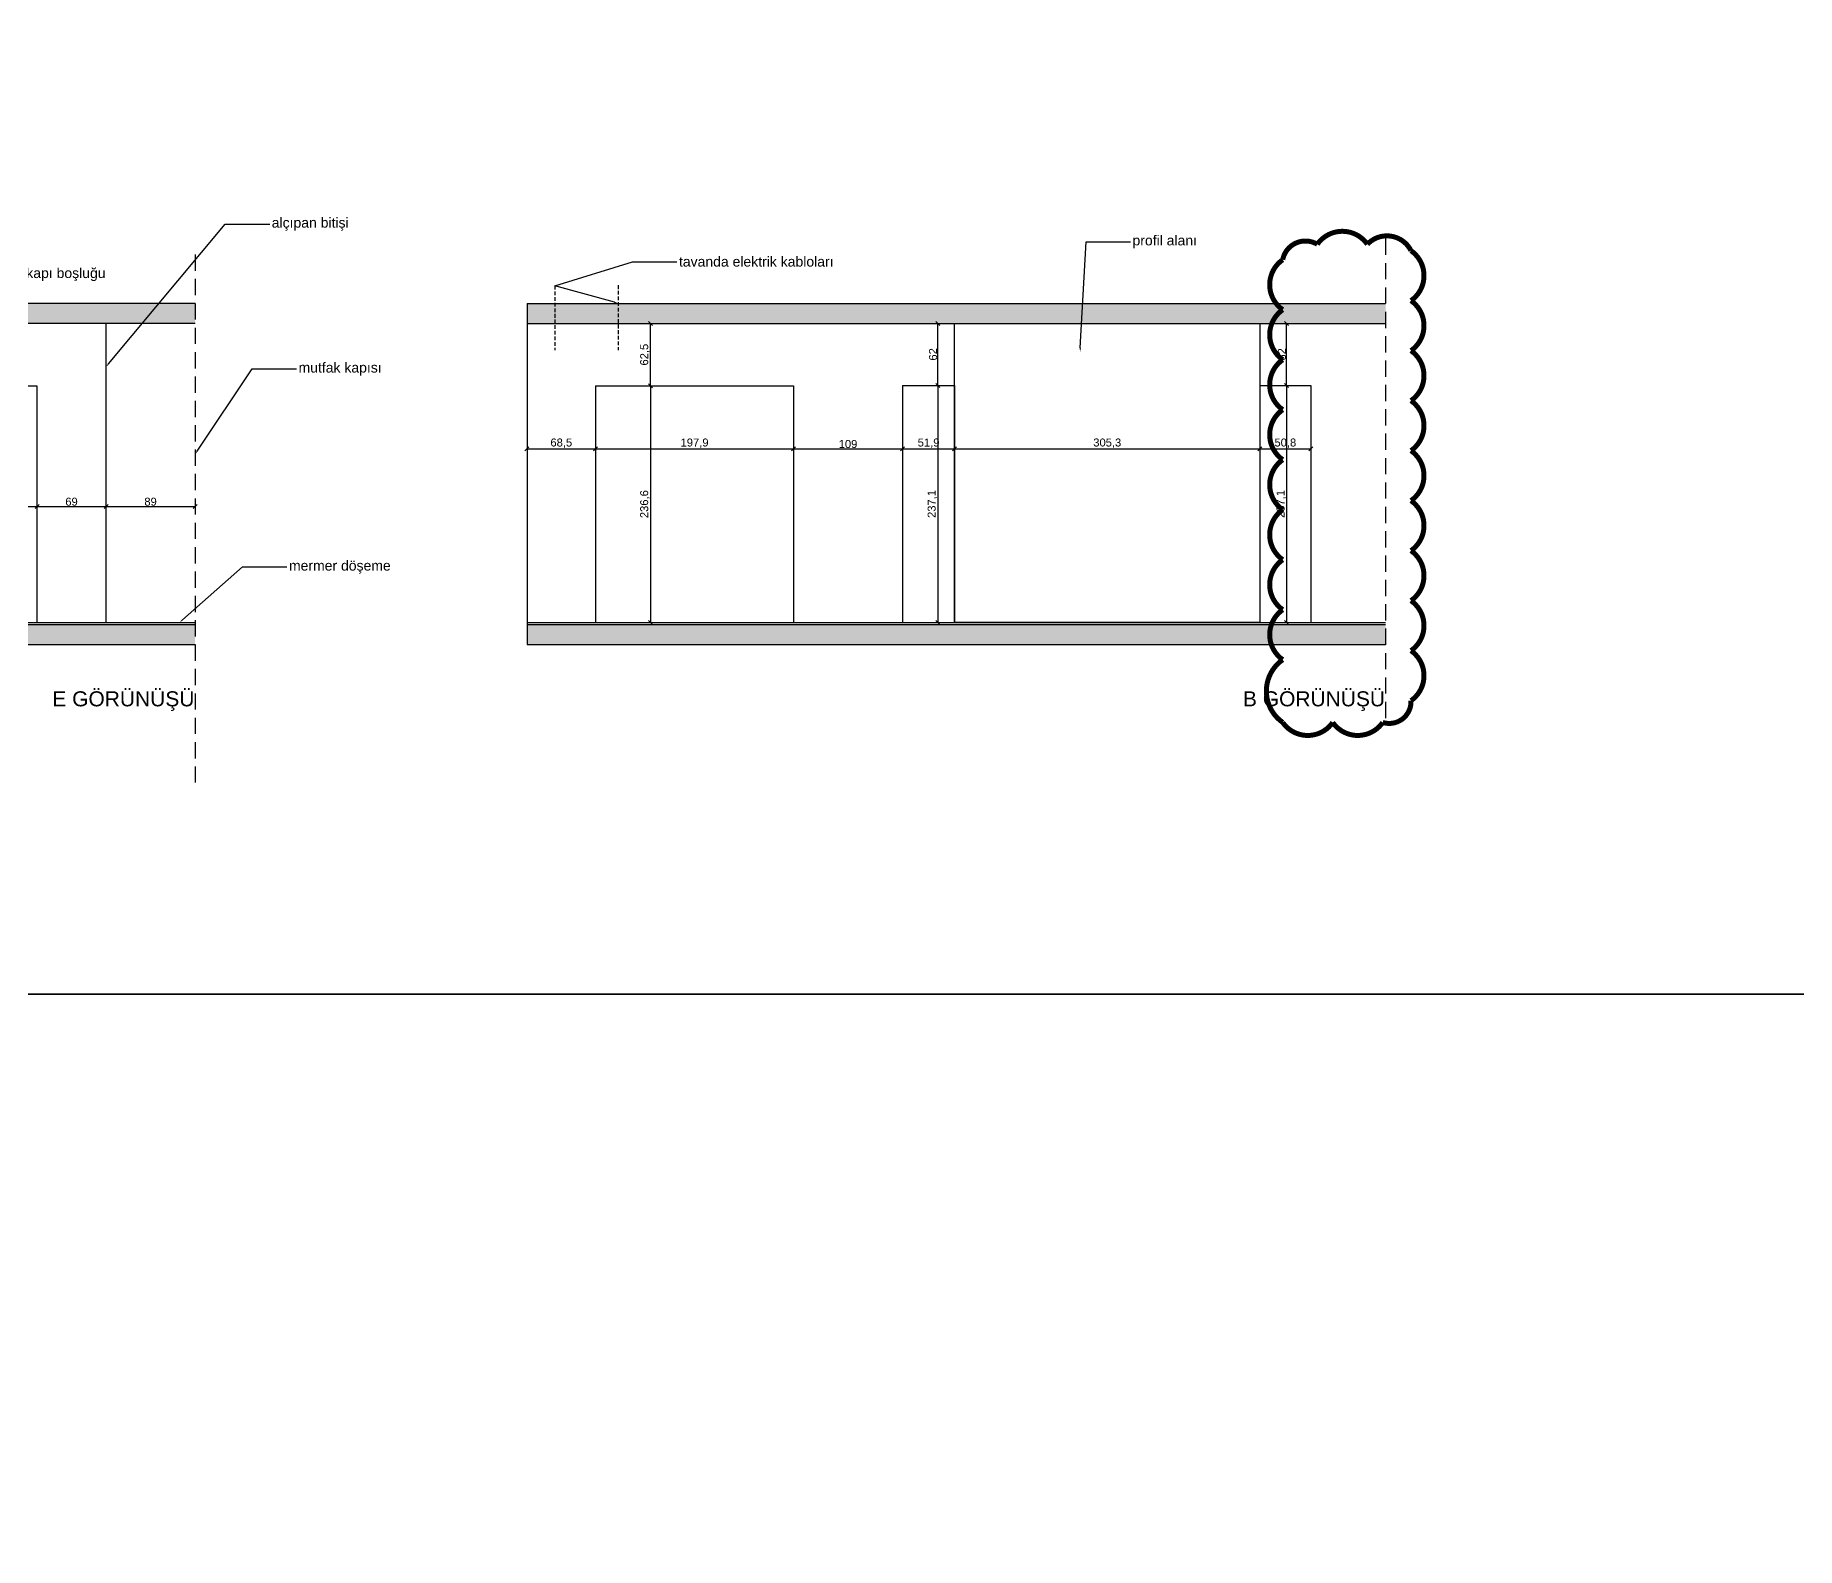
# Model space of a CAD drawing. Header units: millimetres. Extents: x -1860 to 15304, y 307 to 22353.
# Drawn here: x 5578 to 7338, y 18386 to 19899 of the extents above; entities that cross this region are included whole.
import ezdxf
from ezdxf import colors
from ezdxf.entities.mleader import LeaderData, LeaderLine
from ezdxf.math import Vec2, Vec3

# ---------------------------------------------------------------- set-up
doc = ezdxf.new("R2010")
doc.units = ezdxf.units.MM
doc.linetypes.add('( Hidden )', pattern=[0.375, 0.25, -0.125])
doc.styles.get("Standard").update_dxf_attribs({"font": 'arial.ttf'})
doc.dimstyles.new('ISO-25', dxfattribs={"dimtxt": 8, "dimasz": 3, "dimexe": 1.25, "dimexo": 0.625, "dimtad": 1, "dimtxsty": 'Standard', "dimblk": 'OBLIQUE', "dimcen": 2.5, "dimse1": 1, "dimse2": 1, "dimadec": 0, "dimazin": 0, "dimtfac": 1, "dimtmove": 0, "dimatfit": 3, "dimldrblk": 'OBLIQUE', "dimfxl": 1, "dimarcsym": 0})

# ---------------------------------------------------------------- blocks, each defined once
blk = doc.blocks.new('_Oblique')
at = {"color": 0, "linetype": 'ByBlock', "lineweight": -2}
blk.add_line((-0.5, -0.5), (0.5, 0.5), dxfattribs=at)
blk = doc.blocks.new('*D50')
at = {"color": 1, "lineweight": -2, "transparency": 16777216}
blk.add_line((15458.3, 7962.4), (15458.3, 7725.8), dxfattribs=at)
at = {"layer": 'Defpoints', "color": 0, "transparency": 16777216}
for p in [(15444.7, 7962.4), (15444.7, 7725.8), (15458.3, 7725.8)]:
    blk.add_point(p, dxfattribs=at)
at = {"color": 1, "lineweight": -2, "transparency": 16777216, "xscale": 4, "yscale": 4, "zscale": 4}
for p, rotation in [((15458.3, 7962.4), 90), ((15458.3, 7725.8), 270)]:
    blk.add_blockref('_Oblique', p, dxfattribs=dict(at, rotation=rotation))
at = {"color": 1, "transparency": 16777216, "insert": (15452.9, 7844.1), "char_height": 8, "attachment_point": 5, "rotation": 90}
blk.add_mtext('236,6', dxfattribs=at)
blk = doc.blocks.new('*D51')
at = {"color": 1, "lineweight": -2, "transparency": 16777216}
blk.add_line((15403.5, 7899.5), (15601.4, 7899.5), dxfattribs=at)
at = {"layer": 'Defpoints', "color": 0, "transparency": 16777216}
for p in [(15403.5, 7905.3), (15601.4, 7905.3), (15601.4, 7899.5)]:
    blk.add_point(p, dxfattribs=at)
at = {"color": 1, "lineweight": -2, "transparency": 16777216, "xscale": 4, "yscale": 4, "zscale": 4, "rotation": 180}
blk.add_blockref('_Oblique', (15403.5, 7899.5), dxfattribs=at)
at = {"color": 1, "lineweight": -2, "transparency": 16777216, "xscale": 4, "yscale": 4, "zscale": 4}
blk.add_blockref('_Oblique', (15601.4, 7899.5), dxfattribs=at)
at = {"color": 1, "transparency": 16777216, "insert": (15502.5, 7905), "char_height": 8, "attachment_point": 5}
blk.add_mtext('197,9', dxfattribs=at)
blk = doc.blocks.new('*D48')
at = {"color": 1, "lineweight": -2, "transparency": 16777216}
blk.add_line((15710.4, 7899.5), (15762.3, 7899.5), dxfattribs=at)
at = {"layer": 'Defpoints', "color": 0, "transparency": 16777216}
for p in [(15710.4, 7902), (15762.3, 7902), (15762.3, 7899.5)]:
    blk.add_point(p, dxfattribs=at)
at = {"color": 1, "lineweight": -2, "transparency": 16777216, "xscale": 4, "yscale": 4, "zscale": 4, "rotation": 180}
blk.add_blockref('_Oblique', (15710.4, 7899.5), dxfattribs=at)
at = {"color": 1, "lineweight": -2, "transparency": 16777216, "xscale": 4, "yscale": 4, "zscale": 4}
blk.add_blockref('_Oblique', (15762.3, 7899.5), dxfattribs=at)
at = {"color": 1, "transparency": 16777216, "insert": (15736.4, 7905), "char_height": 8, "attachment_point": 5}
blk.add_mtext('51,9', dxfattribs=at)
blk = doc.blocks.new('*D52')
at = {"color": 1, "lineweight": -2, "transparency": 16777216}
blk.add_line((15745.6, 7962.9), (15745.6, 7725.8), dxfattribs=at)
at = {"layer": 'Defpoints', "color": 0, "transparency": 16777216}
for p in [(15741.5, 7962.9), (15741.5, 7725.8), (15745.6, 7725.8)]:
    blk.add_point(p, dxfattribs=at)
at = {"color": 1, "lineweight": -2, "transparency": 16777216, "xscale": 4, "yscale": 4, "zscale": 4}
for p, rotation in [((15745.6, 7962.9), 90), ((15745.6, 7725.8), 270)]:
    blk.add_blockref('_Oblique', p, dxfattribs=dict(at, rotation=rotation))
at = {"color": 1, "transparency": 16777216, "insert": (15740.2, 7844.3), "char_height": 8, "attachment_point": 5, "rotation": 90}
blk.add_mtext('237,1', dxfattribs=at)
blk = doc.blocks.new('*D49')
at = {"color": 1, "lineweight": -2, "transparency": 16777216}
blk.add_line((16067.6, 7899.5), (16118.4, 7899.5), dxfattribs=at)
at = {"layer": 'Defpoints', "color": 0, "transparency": 16777216}
for p in [(16067.6, 7902.7), (16118.4, 7902.7), (16118.4, 7899.5)]:
    blk.add_point(p, dxfattribs=at)
at = {"color": 1, "lineweight": -2, "transparency": 16777216, "xscale": 4, "yscale": 4, "zscale": 4, "rotation": 180}
blk.add_blockref('_Oblique', (16067.6, 7899.5), dxfattribs=at)
at = {"color": 1, "lineweight": -2, "transparency": 16777216, "xscale": 4, "yscale": 4, "zscale": 4}
blk.add_blockref('_Oblique', (16118.4, 7899.5), dxfattribs=at)
at = {"color": 1, "transparency": 16777216, "insert": (16093, 7905), "char_height": 8, "attachment_point": 5}
blk.add_mtext('50,8', dxfattribs=at)
blk = doc.blocks.new('*D53')
at = {"color": 1, "lineweight": -2, "transparency": 16777216}
blk.add_line((16094.3, 7962.9), (16094.3, 7725.8), dxfattribs=at)
at = {"layer": 'Defpoints', "color": 0, "transparency": 16777216}
for p in [(16102.1, 7962.9), (16094.3, 7725.8), (16102.1, 7725.8)]:
    blk.add_point(p, dxfattribs=at)
at = {"color": 1, "lineweight": -2, "transparency": 16777216, "xscale": 4, "yscale": 4, "zscale": 4}
for p, rotation in [((16094.3, 7962.9), 90), ((16094.3, 7725.8), 270)]:
    blk.add_blockref('_Oblique', p, dxfattribs=dict(at, rotation=rotation))
at = {"color": 1, "transparency": 16777216, "insert": (16088.9, 7844.3), "char_height": 8, "attachment_point": 5, "rotation": 90}
blk.add_mtext('237,1', dxfattribs=at)
blk = doc.blocks.new('*D54')
at = {"color": 1, "lineweight": -2, "transparency": 16777216}
blk.add_line((15745.6, 7962.9), (15745.6, 8024.9), dxfattribs=at)
at = {"layer": 'Defpoints', "color": 0, "transparency": 16777216}
for p in [(15745.6, 8024.9), (15752.9, 8024.9), (15752.9, 7962.9)]:
    blk.add_point(p, dxfattribs=at)
at = {"color": 1, "lineweight": -2, "transparency": 16777216, "xscale": 4, "yscale": 4, "zscale": 4}
for p, rotation in [((15745.6, 8024.9), 90), ((15745.6, 7962.9), 270)]:
    blk.add_blockref('_Oblique', p, dxfattribs=dict(at, rotation=rotation))
at = {"color": 1, "transparency": 16777216, "insert": (15740.9, 7993.9), "char_height": 8, "attachment_point": 5, "rotation": 90}
blk.add_mtext('62', dxfattribs=at)
blk = doc.blocks.new('*D55')
at = {"color": 1, "lineweight": -2, "transparency": 16777216}
blk.add_line((16094.3, 7962.9), (16094.3, 8024.9), dxfattribs=at)
at = {"layer": 'Defpoints', "color": 0, "transparency": 16777216}
for p in [(16094.3, 8024.9), (16103.9, 8024.9), (16103.9, 7962.9)]:
    blk.add_point(p, dxfattribs=at)
at = {"color": 1, "lineweight": -2, "transparency": 16777216, "xscale": 4, "yscale": 4, "zscale": 4}
for p, rotation in [((16094.3, 8024.9), 90), ((16094.3, 7962.9), 270)]:
    blk.add_blockref('_Oblique', p, dxfattribs=dict(at, rotation=rotation))
at = {"color": 1, "transparency": 16777216, "insert": (16089.6, 7993.9), "char_height": 8, "attachment_point": 5, "rotation": 90}
blk.add_mtext('62', dxfattribs=at)
blk = doc.blocks.new('*D56')
at = {"color": 1, "lineweight": -2, "transparency": 16777216}
blk.add_line((15335, 7899.5), (15403.5, 7899.5), dxfattribs=at)
at = {"layer": 'Defpoints', "color": 0, "transparency": 16777216}
for p in [(15335, 7915.8), (15403.5, 7915.8), (15403.5, 7899.5)]:
    blk.add_point(p, dxfattribs=at)
at = {"color": 1, "lineweight": -2, "transparency": 16777216, "xscale": 4, "yscale": 4, "zscale": 4, "rotation": 180}
blk.add_blockref('_Oblique', (15335, 7899.5), dxfattribs=at)
at = {"color": 1, "lineweight": -2, "transparency": 16777216, "xscale": 4, "yscale": 4, "zscale": 4}
blk.add_blockref('_Oblique', (15403.5, 7899.5), dxfattribs=at)
at = {"color": 1, "transparency": 16777216, "insert": (15369.3, 7905), "char_height": 8, "attachment_point": 5}
blk.add_mtext('68,5', dxfattribs=at)
blk = doc.blocks.new('*D57')
at = {"color": 1, "lineweight": -2, "transparency": 16777216}
blk.add_line((15601.4, 7899.5), (15710.4, 7899.5), dxfattribs=at)
at = {"layer": 'Defpoints', "color": 0, "transparency": 16777216}
for p in [(15601.4, 7924.8), (15710.4, 7924.8), (15710.4, 7899.5)]:
    blk.add_point(p, dxfattribs=at)
at = {"color": 1, "lineweight": -2, "transparency": 16777216, "xscale": 4, "yscale": 4, "zscale": 4, "rotation": 180}
blk.add_blockref('_Oblique', (15601.4, 7899.5), dxfattribs=at)
at = {"color": 1, "lineweight": -2, "transparency": 16777216, "xscale": 4, "yscale": 4, "zscale": 4}
blk.add_blockref('_Oblique', (15710.4, 7899.5), dxfattribs=at)
at = {"color": 1, "transparency": 16777216, "insert": (15655.9, 7904.2), "char_height": 8, "attachment_point": 5}
blk.add_mtext('109', dxfattribs=at)
blk = doc.blocks.new('*D58')
at = {"color": 1, "lineweight": -2, "transparency": 16777216}
blk.add_line((15762.3, 7899.5), (16067.6, 7899.5), dxfattribs=at)
at = {"layer": 'Defpoints', "color": 0, "transparency": 16777216}
for p in [(16067.6, 7962.9), (15762.3, 7933.2), (16067.6, 7899.5)]:
    blk.add_point(p, dxfattribs=at)
at = {"color": 1, "lineweight": -2, "transparency": 16777216, "xscale": 4, "yscale": 4, "zscale": 4, "rotation": 180}
blk.add_blockref('_Oblique', (15762.3, 7899.5), dxfattribs=at)
at = {"color": 1, "lineweight": -2, "transparency": 16777216, "xscale": 4, "yscale": 4, "zscale": 4}
blk.add_blockref('_Oblique', (16067.6, 7899.5), dxfattribs=at)
at = {"color": 1, "transparency": 16777216, "insert": (15915, 7905), "char_height": 8, "attachment_point": 5}
blk.add_mtext('305,3', dxfattribs=at)
blk = doc.blocks.new('*D59')
at = {"color": 1, "lineweight": -2, "transparency": 16777216}
blk.add_line((15458.3, 7962.4), (15458.3, 8024.9), dxfattribs=at)
at = {"layer": 'Defpoints', "color": 0, "transparency": 16777216}
for p in [(15458.3, 8024.9), (15475.7, 8024.9), (15475.7, 7962.4)]:
    blk.add_point(p, dxfattribs=at)
at = {"color": 1, "lineweight": -2, "transparency": 16777216, "xscale": 4, "yscale": 4, "zscale": 4}
for p, rotation in [((15458.3, 8024.9), 90), ((15458.3, 7962.4), 270)]:
    blk.add_blockref('_Oblique', p, dxfattribs=dict(at, rotation=rotation))
at = {"color": 1, "transparency": 16777216, "insert": (15452.9, 7993.6), "char_height": 8, "attachment_point": 5, "rotation": 90}
blk.add_mtext('62,5', dxfattribs=at)
blk = doc.blocks.new('*D115')
at = {"color": 1, "lineweight": -2, "transparency": 16777216}
blk.add_line((8808.2, 10075.6), (9006.1, 10075.6), dxfattribs=at)
at = {"layer": 'Defpoints', "color": 0, "transparency": 16777216}
for p in [(8808.2, 10077.9), (9006.1, 10077.9), (9006.1, 10075.6)]:
    blk.add_point(p, dxfattribs=at)
at = {"color": 1, "lineweight": -2, "transparency": 16777216, "xscale": 4, "yscale": 4, "zscale": 4, "rotation": 180}
blk.add_blockref('_Oblique', (8808.2, 10075.6), dxfattribs=at)
at = {"color": 1, "lineweight": -2, "transparency": 16777216, "xscale": 4, "yscale": 4, "zscale": 4}
blk.add_blockref('_Oblique', (9006.1, 10075.6), dxfattribs=at)
at = {"color": 1, "transparency": 16777216, "insert": (8907.1, 10081), "char_height": 8, "attachment_point": 5}
blk.add_mtext('197,9', dxfattribs=at)
blk = doc.blocks.new('*D116')
at = {"color": 1, "lineweight": -2, "transparency": 16777216}
blk.add_line((8863.6, 9959.6), (8863.6, 10196.2), dxfattribs=at)
at = {"layer": 'Defpoints', "color": 0, "transparency": 16777216}
for p in [(8863.6, 10196.2), (8906.1, 10196.2), (8906.1, 9959.6)]:
    blk.add_point(p, dxfattribs=at)
at = {"color": 1, "lineweight": -2, "transparency": 16777216, "xscale": 4, "yscale": 4, "zscale": 4}
for p, rotation in [((8863.6, 10196.2), 90), ((8863.6, 9959.6), 270)]:
    blk.add_blockref('_Oblique', p, dxfattribs=dict(at, rotation=rotation))
at = {"color": 1, "transparency": 16777216, "insert": (8858.2, 10077.9), "char_height": 8, "attachment_point": 5, "rotation": 90}
blk.add_mtext('236,6', dxfattribs=at)
blk = doc.blocks.new('*D117')
at = {"color": 1, "lineweight": -2, "transparency": 16777216}
blk.add_line((9006.1, 10075.6), (9075.1, 10075.6), dxfattribs=at)
at = {"layer": 'Defpoints', "color": 0, "transparency": 16777216}
for p in [(9006.1, 10126), (9075.1, 10126), (9075.1, 10075.6)]:
    blk.add_point(p, dxfattribs=at)
at = {"color": 1, "lineweight": -2, "transparency": 16777216, "xscale": 4, "yscale": 4, "zscale": 4, "rotation": 180}
blk.add_blockref('_Oblique', (9006.1, 10075.6), dxfattribs=at)
at = {"color": 1, "lineweight": -2, "transparency": 16777216, "xscale": 4, "yscale": 4, "zscale": 4}
blk.add_blockref('_Oblique', (9075.1, 10075.6), dxfattribs=at)
at = {"color": 1, "transparency": 16777216, "insert": (9040.6, 10080.3), "char_height": 8, "attachment_point": 5}
blk.add_mtext('69', dxfattribs=at)
blk = doc.blocks.new('*D118')
at = {"color": 1, "lineweight": -2, "transparency": 16777216}
blk.add_line((9075.1, 10075.6), (9164.1, 10075.6), dxfattribs=at)
at = {"layer": 'Defpoints', "color": 0, "transparency": 16777216}
for p in [(9075.1, 10126), (9164.1, 10113.5), (9164.1, 10075.6)]:
    blk.add_point(p, dxfattribs=at)
at = {"color": 1, "lineweight": -2, "transparency": 16777216, "xscale": 4, "yscale": 4, "zscale": 4, "rotation": 180}
blk.add_blockref('_Oblique', (9075.1, 10075.6), dxfattribs=at)
at = {"color": 1, "lineweight": -2, "transparency": 16777216, "xscale": 4, "yscale": 4, "zscale": 4}
blk.add_blockref('_Oblique', (9164.1, 10075.6), dxfattribs=at)
at = {"color": 1, "transparency": 16777216, "insert": (9119.6, 10080.3), "char_height": 8, "attachment_point": 5}
blk.add_mtext('89', dxfattribs=at)
blk = doc.blocks.new('*D119')
at = {"color": 1, "lineweight": -2, "transparency": 16777216}
blk.add_line((8808.2, 10075.6), (8648.2, 10075.6), dxfattribs=at)
at = {"layer": 'Defpoints', "color": 0, "transparency": 16777216}
for p in [(8648.2, 10088.1), (8648.2, 10075.6), (8808.2, 10088.1)]:
    blk.add_point(p, dxfattribs=at)
at = {"color": 1, "lineweight": -2, "transparency": 16777216, "xscale": 4, "yscale": 4, "zscale": 4, "rotation": 180}
blk.add_blockref('_Oblique', (8648.2, 10075.6), dxfattribs=at)
at = {"color": 1, "lineweight": -2, "transparency": 16777216, "xscale": 4, "yscale": 4, "zscale": 4}
blk.add_blockref('_Oblique', (8808.2, 10075.6), dxfattribs=at)
at = {"color": 1, "transparency": 16777216, "insert": (8728.2, 10080.3), "char_height": 8, "attachment_point": 5}
blk.add_mtext('160', dxfattribs=at)
blk = doc.blocks.new('A$C250070FD')
at = {"color": 244, "true_color": 0x991b1e}
for p, q in [((7.8, 8.8), (-1.7, -2)), ((-1.5, 8.6), (6.8, -2))]:
    blk.add_line(p, q, dxfattribs=at)
blk = doc.blocks.new('*D114')
at = {"color": 1, "lineweight": -2, "transparency": 16777216}
blk.add_line((8661.5, 10082.6), (8661.5, 9959.6), dxfattribs=at)
at = {"layer": 'Defpoints', "color": 0, "transparency": 16777216}
for p in [(8675.2, 10082.6), (8661.5, 9959.6), (8675.4, 9959.6)]:
    blk.add_point(p, dxfattribs=at)
at = {"color": 1, "lineweight": -2, "transparency": 16777216, "xscale": 4, "yscale": 4, "zscale": 4}
for p, rotation in [((8661.5, 10082.6), 90), ((8661.5, 9959.6), 270)]:
    blk.add_blockref('_Oblique', p, dxfattribs=dict(at, rotation=rotation))
at = {"color": 1, "transparency": 16777216, "insert": (8656.8, 10021.1), "char_height": 8, "attachment_point": 5, "rotation": 90}
blk.add_mtext('123', dxfattribs=at)
blk = doc.blocks.new('*D120')
at = {"color": 1, "lineweight": -2, "transparency": 16777216}
blk.add_line((8675.1, 10105.3), (8808.2, 10105.3), dxfattribs=at)
at = {"layer": 'Defpoints', "color": 0, "transparency": 16777216}
for p in [(8808.2, 10105.3), (8675.1, 10082.6), (8808.2, 10082.6)]:
    blk.add_point(p, dxfattribs=at)
at = {"color": 1, "lineweight": -2, "transparency": 16777216, "xscale": 4, "yscale": 4, "zscale": 4, "rotation": 180}
blk.add_blockref('_Oblique', (8675.1, 10105.3), dxfattribs=at)
at = {"color": 1, "lineweight": -2, "transparency": 16777216, "xscale": 4, "yscale": 4, "zscale": 4}
blk.add_blockref('_Oblique', (8808.2, 10105.3), dxfattribs=at)
at = {"color": 1, "transparency": 16777216, "insert": (8741.6, 10110), "char_height": 8, "attachment_point": 5}
blk.add_mtext('133', dxfattribs=at)
blk = doc.blocks.new('b görünüşü')
at = {"true_color": 0x636466, "transparency": 33554687}
h = blk.add_hatch(dxfattribs=at)
h.set_pattern_fill('ANSI36', color=251, angle=270)
h.set_pattern_definition([(315, (12580.046, 114.243), (6.1739261, -1.683798), [7.9375, -1.5875, 0, -1.5875])])
h.paths.add_polyline_path([(16193.25, 8044.895), (15335.022, 8044.895), (15335.022, 8024.895), (16193.25, 8024.895)])
h.paths.add_polyline_path([(16193.25, 7723.795), (15335.022, 7723.795), (15335.022, 7703.795), (16193.25, 7703.795)])
at = {"linetype": '( Hidden )', "ltscale": 65}
blk.add_line((16193.25, 8109.599), (16193.25, 7627.581), dxfattribs=at)
at = {"linetype": '( Hidden )', "ltscale": 15}
for p, q in [((15362.682, 8062.386), (15362.682, 7998.138)), ((15426.18, 8062.988), (15426.18, 7998.138))]:
    blk.add_line(p, q, dxfattribs=at)
for p, q in [((15335.022, 8044.895), (15335.022, 7703.795)), ((15335.022, 8044.895), (16193.25, 8044.895)), ((15335.022, 8024.895), (16193.25, 8024.895)), ((15403.522, 7962.395), (15601.422, 7962.395)), ((15403.522, 7962.395), (15403.522, 7725.795)), ((15601.422, 7962.395), (15601.422, 7725.795)), ((15710.422, 7962.895), (15762.322, 7962.895)), ((15710.422, 7962.895), (15710.422, 7725.795)), ((15762.322, 7962.895), (15762.322, 7725.795)), ((16067.622, 7962.895), (16067.622, 7725.795)), ((16067.622, 7962.895), (16118.422, 7962.895)), ((16118.422, 7962.895), (16118.422, 7725.795)), ((15335.022, 7725.795), (16193.25, 7725.795)), ((15335.022, 7723.795), (16193.25, 7723.795)), ((15335.022, 7703.795), (16193.25, 7703.795))]:
    blk.add_line(p, q)
at = {"const_width": 5}
blk.add_lwpolyline([(16090.359, 7625.801, 0.52056705), (16140.359, 7625.801, 0.52056705), (16190.359, 7625.801, 0.52056705), (16218.574, 7647.585, 0.52056705), (16218.574, 7697.585, 0.52056705), (16218.574, 7747.585, 0.52056705), (16218.574, 7797.585, 0.52056705), (16218.574, 7847.585, 0.52056705), (16218.574, 7897.585, 0.52056705), (16218.574, 7947.585, 0.52056705), (16218.574, 7997.585, 0.52056705), (16218.574, 8047.585, 0.52056705), (16218.574, 8097.585, 0.52056705), (16174.944, 8103.955, 0.52056705), (16124.944, 8103.955, 0.52056705), (16090.359, 8088.539, 0.52056705), (16090.359, 8038.539, 0.52056705), (16090.359, 7988.539, 0.52056705), (16090.359, 7938.539, 0.52056705), (16090.359, 7888.539, 0.52056705), (16090.359, 7838.539, 0.52056705), (16090.359, 7788.539, 0.52056705), (16090.359, 7738.539, 0.52056705), (16090.359, 7688.539, 0.52056705)], format="xyb", close=True, dxfattribs=at)
blk.add_lwpolyline([(16067.622, 7725.795), (15762.322, 7725.795), (15762.322, 8024.895), (16067.622, 8024.895)], close=True)
at = {"color": 1, "insert": (16050.634, 7656.929), "char_height": 15, "width": 172.09561, "attachment_point": 1}
blk.add_mtext('B GÖRÜNÜŞÜ', dxfattribs=at)
for base, p1, p2, picture, middle in [((15458.31, 8024.895), (15475.704, 7962.395), (15475.704, 8024.895), '*D59', (15452.877, 7993.645)), ((15745.633, 8024.895), (15752.852, 7962.895), (15752.852, 8024.895), '*D54', (15740.923, 7993.895)), ((16094.343, 8024.895), (16103.874, 7962.895), (16103.874, 8024.895), '*D55', (16089.633, 7993.895)), ((15458.31, 7725.795), (15444.667, 7962.395), (15444.667, 7725.795), '*D50', (15452.877, 7844.095)), ((15745.633, 7725.795), (15741.521, 7962.895), (15741.521, 7725.795), '*D52', (15740.2, 7844.345)), ((16094.343, 7725.795), (16102.125, 7962.895), (16102.125, 7725.795), '*D53', (16088.91, 7844.345))]:
    dim = blk.add_linear_dim(base=base, p1=p1, p2=p2, angle=90, dimstyle='ISO-25')
    dim.commit()
    dim.dimension.update_dxf_attribs({"geometry": picture, "text_midpoint": middle})
for base, p1, p2, picture, middle in [((16067.622, 7899.54), (15762.322, 7933.194), (16067.622, 7962.895), '*D58', (15914.972, 7904.973)), ((15710.422, 7899.54), (15601.422, 7924.78), (15710.422, 7924.78), '*D57', (15655.922, 7904.25)), ((15403.522, 7899.54), (15335.022, 7915.771), (15403.522, 7915.771), '*D56', (15369.272, 7904.973)), ((15601.422, 7899.54), (15403.522, 7905.349), (15601.422, 7905.349), '*D51', (15502.472, 7904.973)), ((15762.322, 7899.54), (15710.422, 7901.986), (15762.322, 7901.986), '*D48', (15736.372, 7904.973)), ((16118.422, 7899.54), (16067.622, 7902.651), (16118.422, 7902.651), '*D49', (16093.022, 7904.973))]:
    dim = blk.add_linear_dim(base=base, p1=p1, p2=p2, dimstyle='ISO-25')
    dim.commit()
    dim.dimension.update_dxf_attribs({"geometry": picture, "text_midpoint": middle})
at = {"color": 6}
ml = blk.add_multileader_mtext('Standard', dxfattribs=at)
ml.set_content('profil alanı', color=6)
ml.set_leader_properties()
ml.build(insert=Vec2(0, 0))
ml.multileader.update_dxf_attribs({"dogleg_length": 44.448})
ctx = ml.context
ctx.base_point, ctx.char_height, ctx.plane_origin = Vec3(15938.236, 8106.484), 10, Vec3(15887.848, 7996.327)
notes = []
notes.append((ctx, [(0, (1, 1, 0), (15893.788, 8106.484), (1, 0), 44.448, [(0, [(15887.848, 7996.327)], 0, [])])]))
ctx.mtext.insert, ctx.mtext.flow_direction = Vec3(15940.236, 8112.872), 5
ml = blk.add_multileader_mtext('Standard', dxfattribs=at)
ml.set_content('tavanda elektrik kabloları', color=6)
ml.set_leader_properties()
ml.build(insert=Vec2(0, 0))
ml.multileader.update_dxf_attribs({"dogleg_length": 44.448})
ctx = ml.context
ctx.base_point, ctx.char_height, ctx.plane_origin = Vec3(15484.905, 8086.571), 10, Vec3(15426.18, 8044.895)
notes.append((ctx, [(0, (1, 1, 0), (15440.457, 8086.571), (1, 0), 44.448, [(1, [(15426.18, 8044.895), (15362.682, 8062.386)], 0, [])])]))
ctx.mtext.insert, ctx.mtext.flow_direction = Vec3(15486.905, 8091.653), 5
for ctx, leaders in notes:
    for number, flags, end, landing, length, lines in leaders:
        leader = LeaderData()
        leader.index, (leader.has_last_leader_line, leader.has_dogleg_vector, leader.attachment_direction) = number, flags
        leader.last_leader_point, leader.dogleg_vector, leader.dogleg_length = Vec3(end), Vec3(landing), length
        for number, points, colour, breaks in lines:
            line = LeaderLine()
            line.index, line.vertices, line.color, line.breaks = number, Vec3.list(points), colors.encode_raw_color(colour), breaks
            leader.lines.append(line)
        ctx.leaders.append(leader)
blk = doc.blocks.new('E görünüşü')
at = {"true_color": 0x636466, "transparency": 33554687}
h = blk.add_hatch(dxfattribs=at)
h.set_pattern_fill('ANSI36', color=251, angle=270)
h.set_pattern_definition([(315, (61.6812, -55.3205), (6.1739261, -1.683798), [7.9375, -1.5875, 0, -1.5875])])
h.paths.add_polyline_path([(9164.052, 9957.589), (8648.152, 9957.589), (8648.152, 9937.589), (9164.052, 9937.589)])
h.paths.add_polyline_path([(9164.052, 10278.889), (8648.152, 10278.889), (8648.152, 10258.889), (9164.052, 10258.889)])
at = {"linetype": '( Hidden )', "ltscale": 65}
for p, q in [((8648.152, 10327.438), (8648.152, 9799.595)), ((9164.052, 10327.438), (9164.052, 9799.595))]:
    blk.add_line(p, q, dxfattribs=at)
for p, q in [((8648.152, 10278.889), (9164.052, 10278.889)), ((8648.152, 10258.889), (9164.052, 10258.889)), ((9075.052, 10258.889), (9075.052, 9959.589)), ((8808.152, 10196.189), (8808.152, 9959.589)), ((8808.152, 10196.189), (9006.052, 10196.189)), ((9006.052, 10196.189), (9006.052, 9959.589)), ((8648.152, 9959.589), (9164.052, 9959.589)), ((8648.152, 9957.589), (9164.052, 9957.589)), ((8648.152, 9937.589), (9164.052, 9937.589))]:
    blk.add_line(p, q)
at = {"color": 219, "true_color": 0x642165}
blk.add_blockref('A$C250070FD', (8672.331, 10079.439), dxfattribs=at)
at = {"color": 1, "insert": (9021.436, 9890.723), "char_height": 15, "width": 172.09561, "attachment_point": 1}
blk.add_mtext('E GÖRÜNÜŞÜ', dxfattribs=at)
for base, p1, p2, picture, middle in [((8863.624, 10196.189), (8906.102, 9959.589), (8906.102, 10196.189), '*D116', (8858.191, 10077.889)), ((8661.4648, 9959.5892), (8675.2283, 10082.5836), (8675.3642, 9959.5892), '*D114', (8656.7525, 10021.0864))]:
    dim = blk.add_linear_dim(base=base, p1=p1, p2=p2, angle=90, dimstyle='ISO-25')
    dim.commit()
    dim.dimension.update_dxf_attribs({"geometry": picture, "text_midpoint": middle})
for base, p1, p2, picture, middle in [((9075.052, 10075.586), (9006.052, 10126.016), (9075.052, 10126.016), '*D117', (9040.552, 10080.295)), ((8808.152, 10105.255), (8675.128, 10082.584), (8808.152, 10082.584), '*D120', (8741.64, 10109.967)), ((8648.152, 10075.586), (8808.152, 10088.143), (8648.152, 10088.143), '*D119', (8728.152, 10080.295)), ((9006.052, 10075.586), (8808.152, 10077.889), (9006.052, 10077.889), '*D115', (8907.102, 10081.018))]:
    dim = blk.add_linear_dim(base=base, p1=p1, p2=p2, dimstyle='ISO-25')
    dim.commit()
    dim.dimension.update_dxf_attribs({"geometry": picture, "text_midpoint": middle})
dim = blk.add_linear_dim(base=(9164.052, 10075.586), p1=(9075.052, 10126.016), p2=(9164.052, 10113.468), dimstyle='ISO-25', override={"dimtmove": 1})
dim.commit()
dim.dimension.update_dxf_attribs({"geometry": '*D118', "text_midpoint": (9119.552, 10080.295)})
at = {"color": 6}
ml = blk.add_multileader_mtext('Standard', dxfattribs=at)
ml.set_content('alçıpan bitişi', color=6)
ml.set_leader_properties()
ml.build(insert=Vec2(0, 0))
ml.multileader.update_dxf_attribs({"dogleg_length": 44.448})
ctx = ml.context
ctx.base_point, ctx.char_height, ctx.plane_origin = Vec3(9238.722, 10358.007), 10, Vec3(9164.052, 10063.517)
notes = []
notes.append((ctx, [(0, (1, 1, 0), (9194.274, 10358.007), (1, 0), 44.448, [(0, [(9075.052, 10215.181)], 0, [])])]))
ctx.mtext.insert, ctx.mtext.flow_direction = Vec3(9240.722, 10364.395), 5
ml = blk.add_multileader_mtext('Standard', dxfattribs=at)
ml.set_content('kapı boşluğu', color=6)
ml.set_leader_properties()
ml.build(insert=Vec2(0, 0))
ml.multileader.update_dxf_attribs({"dogleg_length": 44.448})
ctx = ml.context
ctx.base_point, ctx.char_height, ctx.plane_origin = Vec3(8993.4, 10307.54), 10, Vec3(8948.952, 10171.58)
notes.append((ctx, [(0, (1, 1, 0), (8948.952, 10307.54), (1, 0), 44.448, [(0, [(8948.952, 10171.58)], 0, [])])]))
ctx.mtext.insert, ctx.mtext.flow_direction = Vec3(8995.4, 10314.01), 5
ml = blk.add_multileader_mtext('Standard', dxfattribs=at)
ml.set_content('mutfak kapısı ', color=6)
ml.set_leader_properties()
ml.build(insert=Vec2(0, 0))
ml.multileader.update_dxf_attribs({"dogleg_length": 44.448})
ctx = ml.context
ctx.base_point, ctx.char_height, ctx.plane_origin = Vec3(9265.527, 10213.114), 10, Vec3(9253.052, 9975.998)
notes.append((ctx, [(0, (1, 1, 0), (9221.079, 10213.114), (1, 0), 44.448, [(0, [(9164.052, 10127.662)], 0, [])])]))
ctx.mtext.insert, ctx.mtext.flow_direction = Vec3(9267.527, 10219.502), 5
ml = blk.add_multileader_mtext('Standard', dxfattribs=at)
ml.set_content('alçıpan bitişi', color=6)
ml.set_leader_properties()
ml.build(insert=Vec2(0, 0))
ml.multileader.update_dxf_attribs({"dogleg_length": 44.448})
ctx = ml.context
ctx.base_point, ctx.char_height, ctx.plane_origin = Vec3(8451.094, 10151.427), 10, Vec3(8648.152, 10091.001)
notes.append((ctx, [(0, (1, 1, 0), (8574.965, 10151.427), (-1, 0), 44.448, [(0, [(8648.152, 10091.001)], 0, [])])]))
ctx.mtext.insert, ctx.mtext.flow_direction = Vec3(8453.094, 10157.815), 5
ml = blk.add_multileader_mtext('Standard', dxfattribs=at)
ml.set_content('elektrik ucu ', color=6)
ml.set_leader_properties()
ml.build(insert=Vec2(0, 0))
ml.multileader.update_dxf_attribs({"dogleg_length": 44.448})
ctx = ml.context
ctx.base_point, ctx.char_height, ctx.plane_origin = Vec3(8518.601, 10037.823), 10, Vec3(8764.364, 9931.184)
ctx.text_align_type = 2
notes.append((ctx, [(1, (1, 1, 0), (8636.189, 10037.823), (-1, 0), 44.448, [(0, [(8675.364, 10082.849)], 0, [])])]))
ctx.mtext.insert, ctx.mtext.alignment, ctx.mtext.flow_direction = Vec3(8589.741, 10042.905), 3, 5
ml = blk.add_multileader_mtext('Standard', dxfattribs=at)
ml.set_content('mermer döşeme ', color=6)
ml.set_leader_properties()
ml.build(insert=Vec2(0, 0))
ml.multileader.update_dxf_attribs({"dogleg_length": 44.448})
ctx = ml.context
ctx.base_point, ctx.char_height, ctx.plane_origin = Vec3(9255.967, 10015.097), 10, Vec3(9148.497, 9959.589)
notes.append((ctx, [(0, (1, 1, 0), (9211.519, 10015.097), (1, 0), 44.448, [(0, [(9148.497, 9959.589)], 0, [])])]))
ctx.mtext.insert, ctx.mtext.flow_direction = Vec3(9257.967, 10021.465), 5
for ctx, leaders in notes:
    for number, flags, end, landing, length, lines in leaders:
        leader = LeaderData()
        leader.index, (leader.has_last_leader_line, leader.has_dogleg_vector, leader.attachment_direction) = number, flags
        leader.last_leader_point, leader.dogleg_vector, leader.dogleg_length = Vec3(end), Vec3(landing), length
        for number, points, colour, breaks in lines:
            line = LeaderLine()
            line.index, line.vertices, line.color, line.breaks = number, Vec3.list(points), colors.encode_raw_color(colour), breaks
            leader.lines.append(line)
        ctx.leaders.append(leader)

msp = doc.modelspace()

# ---------------------------------------------------------------- linework, layer by layer
for points in [[(3092.17375, 19920.32877), (10114.64183, 19920.32877), (10114.64183, 18939.67923), (3092.17375, 18939.67923)], [(3092.17375, 18939.67923), (10114.64183, 18939.67923), (10114.64183, 17959.02968), (3092.17375, 17959.02968)]]:
    msp.add_lwpolyline(points, close=True)

# ---------------------------------------------------------------- block references
for name, p in [('E görünüşü', (-3426.57397, 9351.94966)), ('b görünüşü', (-9265.73945, 11585.74379))]:
    msp.add_blockref(name, p)

doc.saveas('drawing.dxf')
